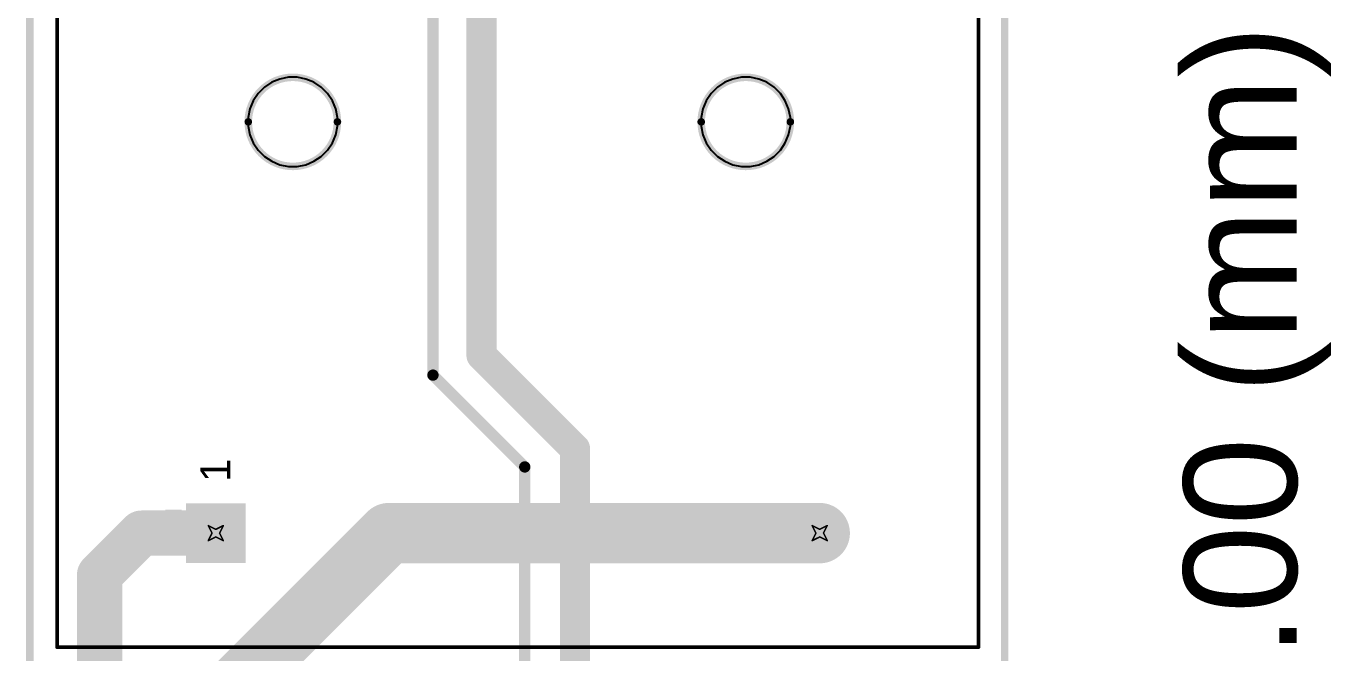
# Model space of a CAD drawing. Header units: inches. Extents: x -1.9 to 9.4, y 0 to 6.7.
# Drawn here: x -0.005 to 1.723, y 1.227 to 2.058 of the extents above; entities that cross this region are included whole.
import ezdxf

# ---------------------------------------------------------------- set-up
doc = ezdxf.new("R2010")
doc.units = ezdxf.units.IN
doc.header["$MEASUREMENT"] = 0
for name, color, linetype in [('Board Outline', 216, 'Continuous'), ('Bottom Layer', 5, 'Continuous'), ('Bottom Solder', 6, 'Continuous'), ('Dimensions', 6, 'Continuous'), ('Drill Drawing', 1, 'Continuous'), ('Multi-Layer', 9, 'Continuous'), ('Pad Holes', 156, 'Continuous'), ('Top Layer', 1, 'Continuous'), ('Top Overlay', 2, 'Continuous'), ('Top Solder', 216, 'Continuous')]:
    doc.layers.add(name, color=color, linetype=linetype)
doc.styles.add('Arial', font='', dxfattribs={"height": 0.2})
doc.styles.get('Arial').set_extended_font_data('Arial')

# ---------------------------------------------------------------- blocks, each defined once
blk = doc.blocks.new('PE2818_I_1')
at = {"layer": 'Bottom Layer'}
blk.add_hatch(color=5, dxfattribs=at).paths.add_polyline_path([(-0.4354, 0.4354), (-0.3646, 0.4354), (-0.3646, 0.3646), (-0.4354, 0.3646)])
h = blk.add_hatch(color=5, dxfattribs=at)
edge = h.paths.add_edge_path()
edge.add_arc((0.4, 0.4), 0.0354, 0, 360)
h = blk.add_hatch(color=5, dxfattribs=at)
edge = h.paths.add_edge_path()
edge.add_arc((0.4, 0.2), 0.0354, 0, 360)
h = blk.add_hatch(color=5, dxfattribs=at)
edge = h.paths.add_edge_path()
edge.add_arc((0.4, -0.2), 0.0354, 0, 360)
h = blk.add_hatch(color=5, dxfattribs=at)
edge = h.paths.add_edge_path()
edge.add_arc((-0.4, -0.4), 0.0354, 0, 360)
h = blk.add_hatch(color=5, dxfattribs=at)
edge = h.paths.add_edge_path()
edge.add_arc((0.4, -0.4), 0.0354, 0, 360)
at = {"layer": 'Bottom Solder'}
blk.add_hatch(color=6, dxfattribs=at).paths.add_polyline_path([(-0.4394, 0.4394), (-0.3606, 0.4394), (-0.3606, 0.3606), (-0.4394, 0.3606)])
h = blk.add_hatch(color=6, dxfattribs=at)
edge = h.paths.add_edge_path()
edge.add_arc((0.4, 0.4), 0.0394, 0, 360)
h = blk.add_hatch(color=6, dxfattribs=at)
edge = h.paths.add_edge_path()
edge.add_arc((0.4, 0.2), 0.0394, 0, 360)
h = blk.add_hatch(color=6, dxfattribs=at)
edge = h.paths.add_edge_path()
edge.add_arc((0.4, -0.2), 0.0394, 0, 360)
h = blk.add_hatch(color=6, dxfattribs=at)
edge = h.paths.add_edge_path()
edge.add_arc((-0.4, -0.4), 0.0394, 0, 360)
h = blk.add_hatch(color=6, dxfattribs=at)
edge = h.paths.add_edge_path()
edge.add_arc((0.4, -0.4), 0.0394, 0, 360)
at = {"layer": 'Multi-Layer'}
blk.add_hatch(color=9, dxfattribs=at).paths.add_polyline_path([(-0.4354, 0.4354), (-0.3646, 0.4354), (-0.3646, 0.3646), (-0.4354, 0.3646)])
h = blk.add_hatch(color=9, dxfattribs=at)
edge = h.paths.add_edge_path()
edge.add_arc((0.4, 0.4), 0.0354, 0, 360)
h = blk.add_hatch(color=9, dxfattribs=at)
edge = h.paths.add_edge_path()
edge.add_arc((0.4, 0.2), 0.0354, 0, 360)
h = blk.add_hatch(color=9, dxfattribs=at)
edge = h.paths.add_edge_path()
edge.add_arc((0.4, -0.2), 0.0354, 0, 360)
h = blk.add_hatch(color=9, dxfattribs=at)
edge = h.paths.add_edge_path()
edge.add_arc((-0.4, -0.4), 0.0354, 0, 360)
h = blk.add_hatch(color=9, dxfattribs=at)
edge = h.paths.add_edge_path()
edge.add_arc((0.4, -0.4), 0.0354, 0, 360)
at = {"layer": 'Pad Holes'}
h = blk.add_hatch(color=7, dxfattribs=at)
edge = h.paths.add_edge_path()
edge.add_arc((-0.4, 0.4), 0.0197, 0, 360)
h = blk.add_hatch(color=7, dxfattribs=at)
edge = h.paths.add_edge_path()
edge.add_arc((0.4, 0.4), 0.0197, 0, 360)
h = blk.add_hatch(color=7, dxfattribs=at)
edge = h.paths.add_edge_path()
edge.add_arc((0.4, 0.2), 0.0197, 0, 360)
h = blk.add_hatch(color=7, dxfattribs=at)
edge = h.paths.add_edge_path()
edge.add_arc((0.4, -0.2), 0.0197, 0, 360)
h = blk.add_hatch(color=7, dxfattribs=at)
edge = h.paths.add_edge_path()
edge.add_arc((-0.4, -0.4), 0.0197, 0, 360)
h = blk.add_hatch(color=7, dxfattribs=at)
edge = h.paths.add_edge_path()
edge.add_arc((0.4, -0.4), 0.0197, 0, 360)
at = {"layer": 'Top Layer'}
blk.add_hatch(color=1, dxfattribs=at).paths.add_polyline_path([(-0.4354, 0.4354), (-0.3646, 0.4354), (-0.3646, 0.3646), (-0.4354, 0.3646)])
h = blk.add_hatch(color=1, dxfattribs=at)
edge = h.paths.add_edge_path()
edge.add_arc((0.4, 0.4), 0.0354, 0, 360)
h = blk.add_hatch(color=1, dxfattribs=at)
edge = h.paths.add_edge_path()
edge.add_arc((0.4, 0.2), 0.0354, 0, 360)
h = blk.add_hatch(color=1, dxfattribs=at)
edge = h.paths.add_edge_path()
edge.add_arc((0.4, -0.2), 0.0354, 0, 360)
h = blk.add_hatch(color=1, dxfattribs=at)
edge = h.paths.add_edge_path()
edge.add_arc((-0.4, -0.4), 0.0354, 0, 360)
h = blk.add_hatch(color=1, dxfattribs=at)
edge = h.paths.add_edge_path()
edge.add_arc((0.4, -0.4), 0.0354, 0, 360)
at = {"layer": 'Top Overlay'}
blk.add_hatch(color=2, dxfattribs=at).paths.add_polyline_path([(-0.429, 0.445), (-0.369, 0.445), (-0.369, 0.467), (-0.429, 0.467)])
at = {"layer": 'Top Solder'}
blk.add_hatch(color=216, dxfattribs=at).paths.add_polyline_path([(-0.4394, 0.4394), (-0.3606, 0.4394), (-0.3606, 0.3606), (-0.4394, 0.3606)])
h = blk.add_hatch(color=216, dxfattribs=at)
edge = h.paths.add_edge_path()
edge.add_arc((0.4, 0.4), 0.0394, 0, 360)
h = blk.add_hatch(color=216, dxfattribs=at)
edge = h.paths.add_edge_path()
edge.add_arc((0.4, 0.2), 0.0394, 0, 360)
h = blk.add_hatch(color=216, dxfattribs=at)
edge = h.paths.add_edge_path()
edge.add_arc((0.4, -0.2), 0.0394, 0, 360)
h = blk.add_hatch(color=216, dxfattribs=at)
edge = h.paths.add_edge_path()
edge.add_arc((-0.4, -0.4), 0.0394, 0, 360)
h = blk.add_hatch(color=216, dxfattribs=at)
edge = h.paths.add_edge_path()
edge.add_arc((0.4, -0.4), 0.0394, 0, 360)
at = {"layer": 'Top Overlay'}
for points in [[(-0.5512, 0.6102, 0.005, 0.005, 0), (0.5512, 0.6102, 0.005, 0.005, 0)], [(-0.5512, 0.6102, 0.005, 0.005, 0), (-0.5512, -0.6102, 0.005, 0.005, 0)], [(0.5512, 0.6102, 0.005, 0.005, 0), (0.5512, -0.6102, 0.005, 0.005, 0)], [(-0.5512, -0.6102, 0.005, 0.005, 0), (0.5512, -0.6102, 0.005, 0.005, 0)]]:
    blk.add_lwpolyline(points, format="xyseb", dxfattribs=at)
for points in [[(-0.5524, 0.6102, 0.0025, 0.0025, 1), (-0.5499, 0.6102, 0.0025, 0.0025, 1)], [(-0.5524, 0.6102, 0.0025, 0.0025, 1), (-0.5499, 0.6102, 0.0025, 0.0025, 1)], [(0.5499, 0.6102, 0.0025, 0.0025, 1), (0.5524, 0.6102, 0.0025, 0.0025, 1)], [(0.5499, 0.6102, 0.0025, 0.0025, 1), (0.5524, 0.6102, 0.0025, 0.0025, 1)], [(-0.5524, -0.6102, 0.0025, 0.0025, 1), (-0.5499, -0.6102, 0.0025, 0.0025, 1)], [(-0.5524, -0.6102, 0.0025, 0.0025, 1), (-0.5499, -0.6102, 0.0025, 0.0025, 1)], [(0.5499, -0.6102, 0.0025, 0.0025, 1), (0.5524, -0.6102, 0.0025, 0.0025, 1)], [(0.5499, -0.6102, 0.0025, 0.0025, 1), (0.5524, -0.6102, 0.0025, 0.0025, 1)]]:
    blk.add_lwpolyline(points, format="xyseb", close=True, dxfattribs=at)
at = {"layer": 'Top Overlay', "style": 'Arial'}
blk.add_text('1', height=0.0394, dxfattribs=at).set_placement((-0.3321, 0.3809))

msp = doc.modelspace()

# ---------------------------------------------------------------- linework, layer by layer
at = {"layer": 'Board Outline'}
for points in [[(0, 0, 0.01, 0.01, 0), (0, 3.3858, 0.01, 0.01, 0)], [(1.2913, 0, 0.01, 0.01, 0), (1.2913, 3.3858, 0.01, 0.01, 0)]]:
    msp.add_lwpolyline(points, format="xyseb", dxfattribs=at)
for points in [[(0.4074, 1.9308, 0.01, 0.01, 1), (0.2893, 1.9308, 0.01, 0.01, 1)], [(1.0074, 1.9308, 0.01, 0.01, 1), (0.8893, 1.9308, 0.01, 0.01, 1)], [(0.2868, 1.9308, 0.005, 0.005, 1), (0.2918, 1.9308, 0.005, 0.005, 1)], [(0.4049, 1.9308, 0.005, 0.005, 1), (0.4099, 1.9308, 0.005, 0.005, 1)], [(0.8868, 1.9308, 0.005, 0.005, 1), (0.8918, 1.9308, 0.005, 0.005, 1)], [(1.0049, 1.9308, 0.005, 0.005, 1), (1.0099, 1.9308, 0.005, 0.005, 1)]]:
    msp.add_lwpolyline(points, format="xyseb", close=True, dxfattribs=at)
at = {"layer": 'Bottom Layer'}
for points in [[(0.2379, 1.1483, 0.08, 0.08, 0), (0.4754, 1.3858, 0.08, 0.08, 0)], [(0.4754, 1.3858, 0.08, 0.08, 0), (1.0463, 1.3858, 0.08, 0.08, 0)]]:
    msp.add_lwpolyline(points, format="xyseb", dxfattribs=at)
for points in [[(0.4554, 1.3858, 0.04, 0.04, 1), (0.4954, 1.3858, 0.04, 0.04, 1)], [(0.4554, 1.3858, 0.04, 0.04, 1), (0.4954, 1.3858, 0.04, 0.04, 1)], [(1.0263, 1.3858, 0.04, 0.04, 1), (1.0663, 1.3858, 0.04, 0.04, 1)]]:
    msp.add_lwpolyline(points, format="xyseb", close=True, dxfattribs=at)
at = {"layer": 'Drill Drawing'}
for points in [[(0.2363, 1.3958, 0.002, 0.002, 0), (0.2463, 1.3908, 0.002, 0.002, 0)], [(0.2363, 1.3958, 0.002, 0.002, 0), (0.2413, 1.3858, 0.002, 0.002, 0)], [(0.2363, 1.3758, 0.002, 0.002, 0), (0.2413, 1.3858, 0.002, 0.002, 0)], [(0.2463, 1.3908, 0.002, 0.002, 0), (0.2563, 1.3958, 0.002, 0.002, 0)], [(0.2513, 1.3858, 0.002, 0.002, 0), (0.2563, 1.3958, 0.002, 0.002, 0)], [(0.2513, 1.3858, 0.002, 0.002, 0), (0.2563, 1.3758, 0.002, 0.002, 0)], [(1.0363, 1.3958, 0.002, 0.002, 0), (1.0463, 1.3908, 0.002, 0.002, 0)], [(1.0363, 1.3958, 0.002, 0.002, 0), (1.0413, 1.3858, 0.002, 0.002, 0)], [(1.0363, 1.3758, 0.002, 0.002, 0), (1.0413, 1.3858, 0.002, 0.002, 0)], [(1.0463, 1.3908, 0.002, 0.002, 0), (1.0563, 1.3958, 0.002, 0.002, 0)], [(1.0513, 1.3858, 0.002, 0.002, 0), (1.0563, 1.3958, 0.002, 0.002, 0)], [(1.0513, 1.3858, 0.002, 0.002, 0), (1.0563, 1.3758, 0.002, 0.002, 0)], [(0.2363, 1.3758, 0.002, 0.002, 0), (0.2463, 1.3808, 0.002, 0.002, 0)], [(0.2463, 1.3808, 0.002, 0.002, 0), (0.2563, 1.3758, 0.002, 0.002, 0)], [(1.0363, 1.3758, 0.002, 0.002, 0), (1.0463, 1.3808, 0.002, 0.002, 0)], [(1.0463, 1.3808, 0.002, 0.002, 0), (1.0563, 1.3758, 0.002, 0.002, 0)]]:
    msp.add_lwpolyline(points, format="xyseb", dxfattribs=at)
for points in [[(0.2358, 1.3958, 0.001, 0.001, 1), (0.2368, 1.3958, 0.001, 0.001, 1)], [(0.2358, 1.3958, 0.001, 0.001, 1), (0.2368, 1.3958, 0.001, 0.001, 1)], [(0.2408, 1.3858, 0.001, 0.001, 1), (0.2418, 1.3858, 0.001, 0.001, 1)], [(0.2408, 1.3858, 0.001, 0.001, 1), (0.2418, 1.3858, 0.001, 0.001, 1)], [(0.2458, 1.3908, 0.001, 0.001, 1), (0.2468, 1.3908, 0.001, 0.001, 1)], [(0.2458, 1.3908, 0.001, 0.001, 1), (0.2468, 1.3908, 0.001, 0.001, 1)], [(0.2508, 1.3858, 0.001, 0.001, 1), (0.2518, 1.3858, 0.001, 0.001, 1)], [(0.2508, 1.3858, 0.001, 0.001, 1), (0.2518, 1.3858, 0.001, 0.001, 1)], [(0.2558, 1.3958, 0.001, 0.001, 1), (0.2568, 1.3958, 0.001, 0.001, 1)], [(0.2558, 1.3958, 0.001, 0.001, 1), (0.2568, 1.3958, 0.001, 0.001, 1)], [(1.0358, 1.3958, 0.001, 0.001, 1), (1.0368, 1.3958, 0.001, 0.001, 1)], [(1.0358, 1.3958, 0.001, 0.001, 1), (1.0368, 1.3958, 0.001, 0.001, 1)], [(1.0408, 1.3858, 0.001, 0.001, 1), (1.0418, 1.3858, 0.001, 0.001, 1)], [(1.0408, 1.3858, 0.001, 0.001, 1), (1.0418, 1.3858, 0.001, 0.001, 1)], [(1.0458, 1.3908, 0.001, 0.001, 1), (1.0468, 1.3908, 0.001, 0.001, 1)], [(1.0458, 1.3908, 0.001, 0.001, 1), (1.0468, 1.3908, 0.001, 0.001, 1)], [(1.0508, 1.3858, 0.001, 0.001, 1), (1.0518, 1.3858, 0.001, 0.001, 1)], [(1.0508, 1.3858, 0.001, 0.001, 1), (1.0518, 1.3858, 0.001, 0.001, 1)], [(1.0558, 1.3958, 0.001, 0.001, 1), (1.0568, 1.3958, 0.001, 0.001, 1)], [(1.0558, 1.3958, 0.001, 0.001, 1), (1.0568, 1.3958, 0.001, 0.001, 1)], [(0.2358, 1.3758, 0.001, 0.001, 1), (0.2368, 1.3758, 0.001, 0.001, 1)], [(0.2358, 1.3758, 0.001, 0.001, 1), (0.2368, 1.3758, 0.001, 0.001, 1)], [(0.2458, 1.3808, 0.001, 0.001, 1), (0.2468, 1.3808, 0.001, 0.001, 1)], [(0.2458, 1.3808, 0.001, 0.001, 1), (0.2468, 1.3808, 0.001, 0.001, 1)], [(0.2558, 1.3758, 0.001, 0.001, 1), (0.2568, 1.3758, 0.001, 0.001, 1)], [(0.2558, 1.3758, 0.001, 0.001, 1), (0.2568, 1.3758, 0.001, 0.001, 1)], [(1.0358, 1.3758, 0.001, 0.001, 1), (1.0368, 1.3758, 0.001, 0.001, 1)], [(1.0358, 1.3758, 0.001, 0.001, 1), (1.0368, 1.3758, 0.001, 0.001, 1)], [(1.0458, 1.3808, 0.001, 0.001, 1), (1.0468, 1.3808, 0.001, 0.001, 1)], [(1.0458, 1.3808, 0.001, 0.001, 1), (1.0468, 1.3808, 0.001, 0.001, 1)], [(1.0558, 1.3758, 0.001, 0.001, 1), (1.0568, 1.3758, 0.001, 0.001, 1)], [(1.0558, 1.3758, 0.001, 0.001, 1), (1.0568, 1.3758, 0.001, 0.001, 1)]]:
    msp.add_lwpolyline(points, format="xyseb", close=True, dxfattribs=at)
at = {"layer": 'Multi-Layer'}
for p, q in [((0.3425, 1.9899), (0.3311, 1.9876)), ((0.3483, 1.9899), (0.3425, 1.9899)), ((0.3542, 1.9899), (0.3483, 1.9899)), ((0.3656, 1.9876), (0.3542, 1.9899)), ((0.9425, 1.9899), (0.9311, 1.9876)), ((0.9483, 1.9899), (0.9425, 1.9899)), ((0.9542, 1.9899), (0.9483, 1.9899)), ((0.9656, 1.9876), (0.9542, 1.9899)), ((0.3107, 1.9767), (0.3025, 1.9685)), ((0.3204, 1.9832), (0.3107, 1.9767)), ((0.3311, 1.9876), (0.3204, 1.9832)), ((0.3763, 1.9832), (0.3656, 1.9876)), ((0.386, 1.9767), (0.3763, 1.9832)), ((0.3942, 1.9685), (0.386, 1.9767)), ((0.9107, 1.9767), (0.9025, 1.9685)), ((0.9204, 1.9832), (0.9107, 1.9767)), ((0.9311, 1.9876), (0.9204, 1.9832)), ((0.9763, 1.9832), (0.9656, 1.9876)), ((0.986, 1.9767), (0.9763, 1.9832)), ((0.9942, 1.9685), (0.986, 1.9767)), ((0.296, 1.9588), (0.2916, 1.9481)), ((0.3025, 1.9685), (0.296, 1.9588)), ((0.4007, 1.9588), (0.3942, 1.9685)), ((0.4051, 1.9481), (0.4007, 1.9588)), ((0.896, 1.9588), (0.8916, 1.9481)), ((0.9025, 1.9685), (0.896, 1.9588)), ((1.0007, 1.9588), (0.9942, 1.9685)), ((1.0051, 1.9481), (1.0007, 1.9588)), ((0.2916, 1.9481), (0.2893, 1.9366)), ((0.2893, 1.9366), (0.2893, 1.9308)), ((0.4074, 1.9366), (0.4051, 1.9481)), ((0.4074, 1.9308), (0.4074, 1.9366)), ((0.8916, 1.9481), (0.8893, 1.9366)), ((0.8893, 1.9366), (0.8893, 1.9308)), ((1.0074, 1.9366), (1.0051, 1.9481)), ((1.0074, 1.9308), (1.0074, 1.9366)), ((0.2893, 1.9308), (0.2893, 1.9308)), ((0.2893, 1.9308), (0.2893, 1.925)), ((0.2893, 1.925), (0.2916, 1.9136)), ((0.4051, 1.9136), (0.4074, 1.925)), ((0.4074, 1.925), (0.4074, 1.9308)), ((0.8893, 1.9308), (0.8893, 1.9308)), ((0.8893, 1.9308), (0.8893, 1.925)), ((0.8893, 1.925), (0.8916, 1.9136)), ((1.0051, 1.9136), (1.0074, 1.925)), ((1.0074, 1.925), (1.0074, 1.9308)), ((0.2916, 1.9136), (0.296, 1.9029)), ((0.296, 1.9029), (0.3025, 1.8932)), ((0.3942, 1.8932), (0.4007, 1.9029)), ((0.4007, 1.9029), (0.4051, 1.9136)), ((0.8916, 1.9136), (0.896, 1.9029)), ((0.896, 1.9029), (0.9025, 1.8932)), ((0.9942, 1.8932), (1.0007, 1.9029)), ((1.0007, 1.9029), (1.0051, 1.9136)), ((0.3025, 1.8932), (0.3107, 1.885)), ((0.3107, 1.885), (0.3204, 1.8785)), ((0.3763, 1.8785), (0.386, 1.885)), ((0.386, 1.885), (0.3942, 1.8932)), ((0.9025, 1.8932), (0.9107, 1.885)), ((0.9107, 1.885), (0.9204, 1.8785)), ((0.9763, 1.8785), (0.986, 1.885)), ((0.986, 1.885), (0.9942, 1.8932)), ((0.3204, 1.8785), (0.3311, 1.874)), ((0.3311, 1.874), (0.3425, 1.8718)), ((0.3425, 1.8718), (0.3483, 1.8718)), ((0.3483, 1.8718), (0.3542, 1.8718)), ((0.3542, 1.8718), (0.3656, 1.874)), ((0.3656, 1.874), (0.3763, 1.8785)), ((0.9204, 1.8785), (0.9311, 1.874)), ((0.9311, 1.874), (0.9425, 1.8718)), ((0.9425, 1.8718), (0.9483, 1.8718)), ((0.9483, 1.8718), (0.9542, 1.8718)), ((0.9542, 1.8718), (0.9656, 1.874)), ((0.9656, 1.874), (0.9763, 1.8785))]:
    msp.add_line(p, q, dxfattribs=at)
at = {"layer": 'Top Layer'}
for points in [[(0.5339, 1.5952, 0.015, 0.015, 0), (0.5339, 2.2931, 0.015, 0.015, 0)], [(0.5983, 1.6214, 0.04, 0.04, 0), (0.5983, 2.2408, 0.04, 0.04, 0)], [(0.5983, 1.6214, 0.04, 0.04, 0), (0.7221, 1.4977, 0.04, 0.04, 0)], [(0.5339, 1.5952, 0.015, 0.015, 0), (0.6556, 1.4735, 0.015, 0.015, 0)], [(0.7221, 1.0856, 0.04, 0.04, 0), (0.7221, 1.4977, 0.04, 0.04, 0)], [(0.6556, 1.0383, 0.015, 0.015, 0), (0.6556, 1.4735, 0.015, 0.015, 0)], [(0.0924, 1.3304, 0.06, 0.06, 0), (0.1478, 1.3858, 0.06, 0.06, 0)], [(0.1478, 1.3858, 0.06, 0.06, 0), (0.2463, 1.3858, 0.06, 0.06, 0)], [(0.0924, 1.1635, 0.06, 0.06, 0), (0.0924, 1.3304, 0.06, 0.06, 0)]]:
    msp.add_lwpolyline(points, format="xyseb", dxfattribs=at)
for points in [[(0.5883, 1.6214, 0.02, 0.02, 1), (0.6083, 1.6214, 0.02, 0.02, 1)], [(0.5883, 1.6214, 0.02, 0.02, 1), (0.6083, 1.6214, 0.02, 0.02, 1)], [(0.5302, 1.5952, 0.0075, 0.0075, 1), (0.5377, 1.5952, 0.0075, 0.0075, 1)], [(0.5302, 1.5952, 0.0075, 0.0075, 1), (0.5377, 1.5952, 0.0075, 0.0075, 1)], [(0.7121, 1.4977, 0.02, 0.02, 1), (0.7321, 1.4977, 0.02, 0.02, 1)], [(0.7121, 1.4977, 0.02, 0.02, 1), (0.7321, 1.4977, 0.02, 0.02, 1)], [(0.6518, 1.4735, 0.0075, 0.0075, 1), (0.6593, 1.4735, 0.0075, 0.0075, 1)], [(0.6518, 1.4735, 0.0075, 0.0075, 1), (0.6593, 1.4735, 0.0075, 0.0075, 1)], [(0.1328, 1.3858, 0.03, 0.03, 1), (0.1628, 1.3858, 0.03, 0.03, 1)], [(0.1328, 1.3858, 0.03, 0.03, 1), (0.1628, 1.3858, 0.03, 0.03, 1)], [(0.2313, 1.3858, 0.03, 0.03, 1), (0.2613, 1.3858, 0.03, 0.03, 1)], [(0.0774, 1.3304, 0.03, 0.03, 1), (0.1074, 1.3304, 0.03, 0.03, 1)], [(0.0774, 1.3304, 0.03, 0.03, 1), (0.1074, 1.3304, 0.03, 0.03, 1)]]:
    msp.add_lwpolyline(points, format="xyseb", close=True, dxfattribs=at)

# ---------------------------------------------------------------- block references
at = {"rotation": 90}
msp.add_blockref('PE2818_I_1', (0.6463, 1.7858), dxfattribs=at)

# ---------------------------------------------------------------- texts
at = {"layer": 'Dimensions', "style": 'Arial'}
msp.add_text('86.00 (mm)', height=0.15, rotation=90, dxfattribs=at).set_placement((1.6783, 0.9881))

doc.saveas('drawing.dxf')
